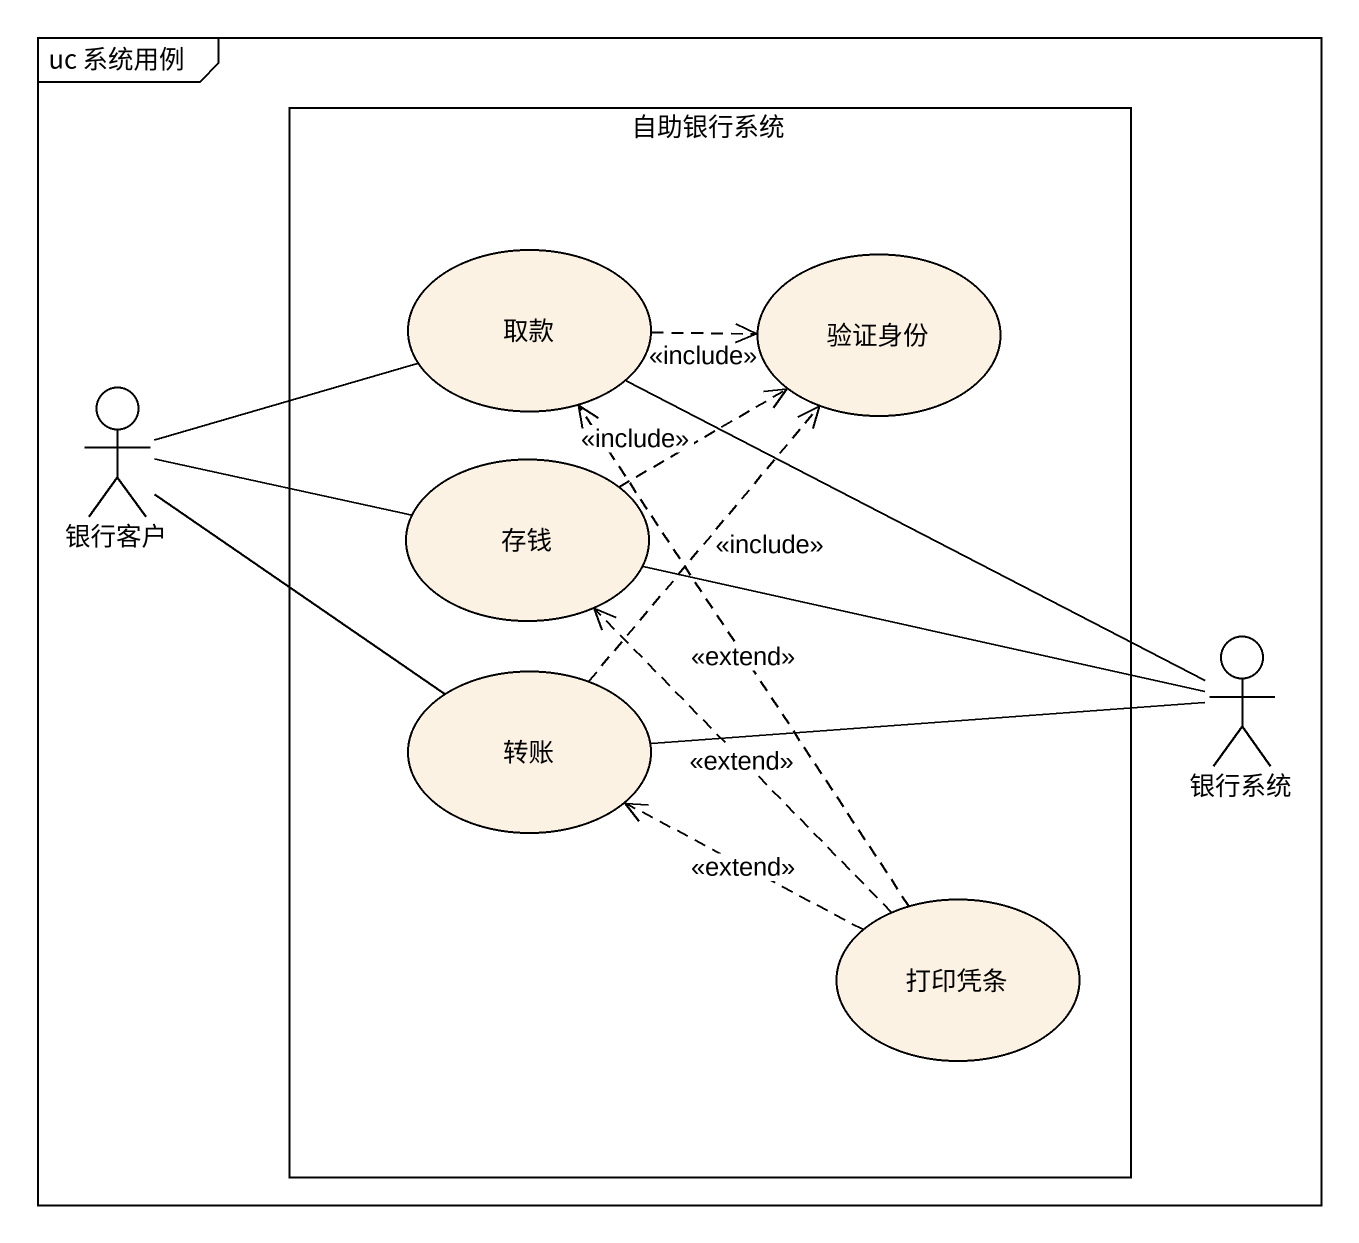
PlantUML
@startuml
mainframe uc 系统用例
rectangle 自助银行系统 {
  usecase 取款
  usecase 验证身份
  usecase 存钱
  usecase 转账
  usecase 打印凭条
}
actor 银行客户
actor 银行系统
取款 .right.> 验证身份 : <<include>>
取款 -right- 银行系统
银行客户 -right- 取款
银行客户 -right- 存钱
银行客户 -- 转账
存钱 .right.> 验证身份 : <<include>>
存钱 -right- 银行系统
转账 .up.> 验证身份 : <<include>>
转账 -right- 银行系统
打印凭条 .up.> 取款 : <<extend>>
打印凭条 .up.> 存钱 : <<extend>>
打印凭条 .left.> 转账 : <<extend>>
@enduml
